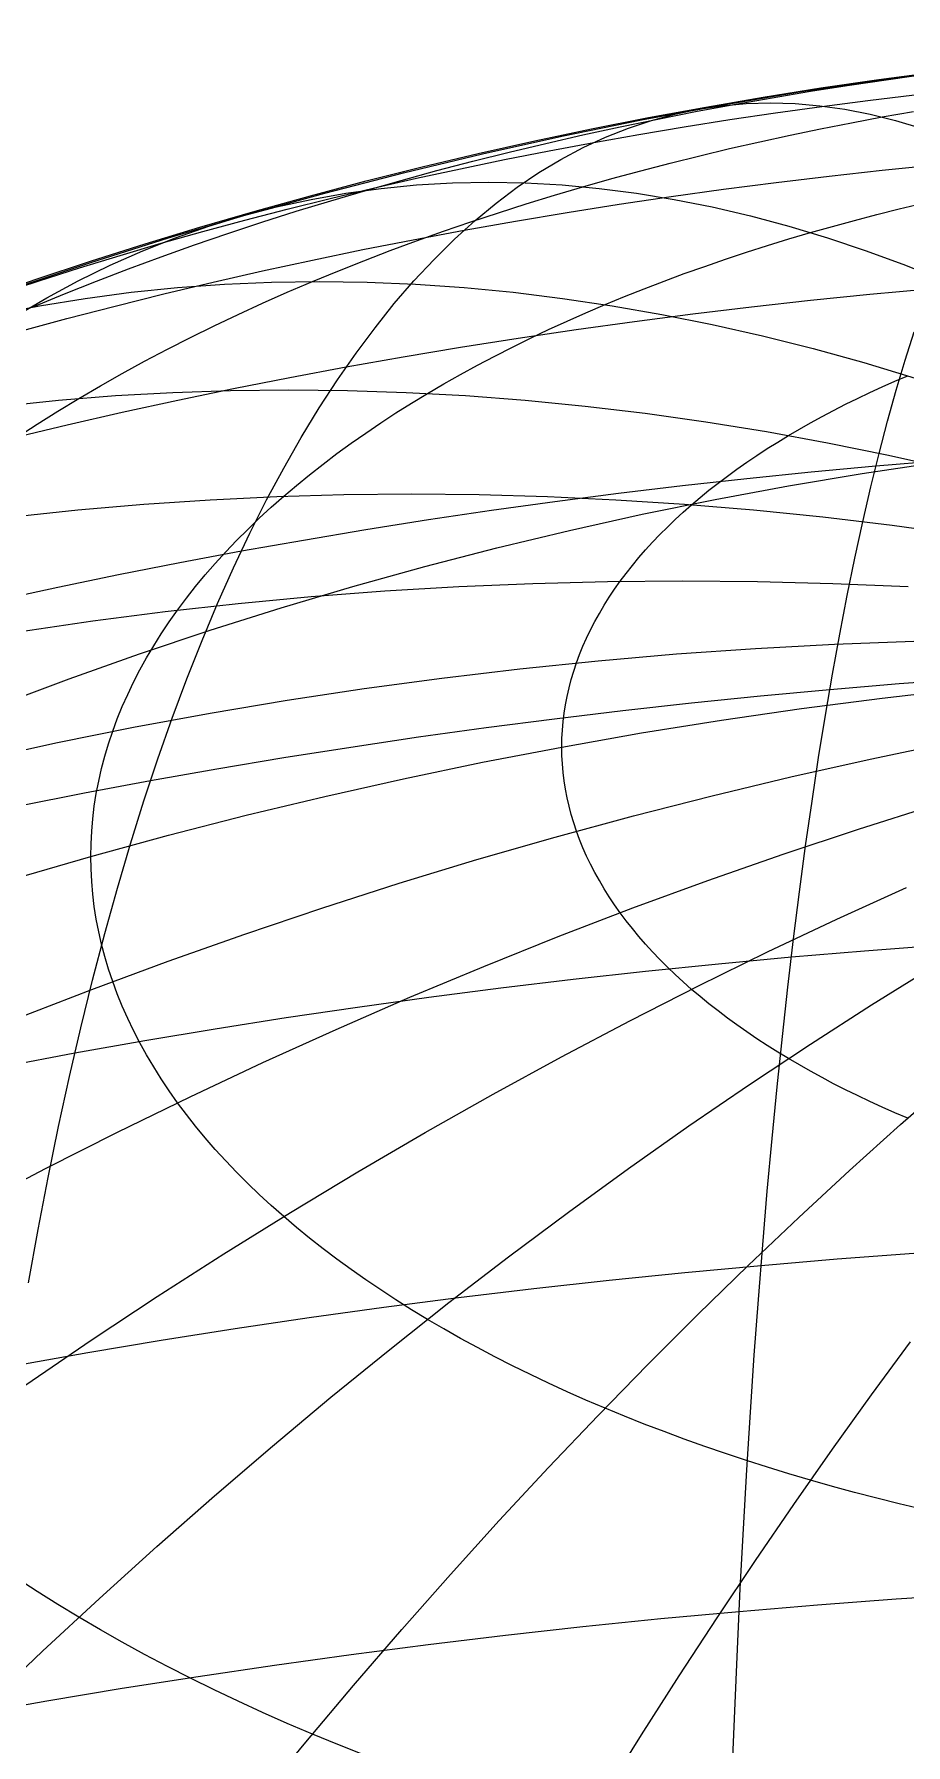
# Model space of a CAD drawing. Header units: millimetres. Extents: x -85 to 85, y -85 to 85.
# Drawn here: x -27.3 to -11.4, y 53.81 to 85 of the extents above; entities that cross this region are included whole.
import ezdxf

# ---------------------------------------------------------------- set-up
doc = ezdxf.new("R2010")
doc.units = ezdxf.units.MM
for name, color, linetype in [('CUT_OUTER', 1, 'Continuous'), ('ENGRAVE', 7, 'Continuous'), ('ENGRAVE_FINE', 8, 'Continuous')]:
    doc.layers.add(name, color=color, linetype=linetype)

msp = doc.modelspace()

# ---------------------------------------------------------------- linework, layer by layer
at = {"layer": 'CUT_OUTER'}
msp.add_circle((0, 0), 85, dxfattribs=at)
at = {"layer": 'ENGRAVE'}
msp.add_lwpolyline([(-27.6733, 80.3691), (-26.2664, 80.8398), (-24.8516, 81.2859), (-23.4292, 81.7072), (-21.9996, 82.1037), (-20.5634, 82.4751), (-19.1208, 82.8215), (-17.6725, 83.1425), (-16.2188, 83.4383), (-14.7601, 83.7087), (-13.2969, 83.9535), (-11.8297, 84.1728), (-10.3589, 84.3664)], dxfattribs=at)
at = {"layer": 'ENGRAVE_FINE'}
for points in [[(-27.3185, 80.0284), (-26.7461, 80.2644), (-26.1656, 80.4952), (-25.5771, 80.721), (-24.9809, 80.9416), (-24.377, 81.157), (-23.7657, 81.367), (-23.1472, 81.5717), (-22.5216, 81.771), (-21.8891, 81.9648), (-21.25, 82.153), (-20.6044, 82.3357), (-19.9525, 82.5126), (-19.2946, 82.6839), (-18.6308, 82.8494), (-17.9613, 83.009), (-17.2863, 83.1628), (-16.6061, 83.3107), (-15.9208, 83.4527), (-15.2306, 83.5886), (-14.5359, 83.7185), (-13.8366, 83.8423), (-13.1332, 83.96), (-12.4258, 84.0715), (-11.7146, 84.1768), (-10.9998, 84.2759)], [(-27.9383, 80.2636), (-27.2111, 80.5042), (-26.4757, 80.7385), (-25.7322, 80.9663), (-24.9809, 81.1876), (-24.2219, 81.4023), (-23.4556, 81.6103), (-22.6822, 81.8116), (-21.9018, 82.0061), (-21.1147, 82.1938), (-20.3213, 82.3747), (-19.5216, 82.5485), (-18.716, 82.7154), (-17.9047, 82.8751), (-17.0879, 83.0278), (-16.266, 83.1734), (-15.439, 83.3117), (-14.6074, 83.4428), (-13.7713, 83.5666), (-12.9311, 83.6832), (-12.0868, 83.7923), (-11.2389, 83.8941)], [(-27.6109, 77.6512), (-27.2436, 77.8906), (-26.868, 78.1267), (-26.4842, 78.3595), (-26.0923, 78.5889), (-25.6925, 78.8149), (-25.2848, 79.0373), (-24.8695, 79.2561), (-24.4465, 79.4713), (-24.0162, 79.6828), (-23.5785, 79.8905), (-23.1336, 80.0943), (-22.6817, 80.2942), (-22.2228, 80.4901), (-21.7573, 80.682), (-21.285, 80.8698), (-20.8063, 81.0535), (-20.3213, 81.233), (-19.83, 81.4082), (-19.3328, 81.5791), (-18.8296, 81.7456), (-18.3207, 81.9077), (-17.8062, 82.0653), (-17.2863, 82.2184), (-16.7611, 82.367), (-16.2309, 82.511), (-15.6956, 82.6503), (-15.1556, 82.7849), (-14.611, 82.9148), (-14.0619, 83.0399), (-13.5086, 83.1602), (-12.9511, 83.2756), (-12.3897, 83.3862), (-11.8245, 83.4919), (-11.2557, 83.5926)], [(-27.401, 62.2368), (-27.2273, 63.2053), (-27.0453, 64.1546), (-26.8551, 65.0843), (-26.6567, 65.9942), (-26.4502, 66.884), (-26.2356, 67.7535), (-26.013, 68.6023), (-25.7825, 69.4301), (-25.5442, 70.2369), (-25.298, 71.0222), (-25.0442, 71.786), (-24.7827, 72.5278), (-24.5137, 73.2476), (-24.2372, 73.945), (-23.9534, 74.6199), (-23.6622, 75.2721), (-23.3638, 75.9014), (-23.0583, 76.5075), (-22.7458, 77.0903), (-22.4264, 77.6497), (-22.1001, 78.1854), (-21.7671, 78.6973), (-21.4275, 79.1852), (-21.0813, 79.649), (-20.7287, 80.0885), (-20.3698, 80.5036), (-20.0047, 80.8942), (-19.6335, 81.2602), (-19.2564, 81.6014), (-18.8733, 81.9178), (-18.4845, 82.2092), (-18.0901, 82.4756), (-17.6902, 82.7168), (-17.2849, 82.9329), (-16.8743, 83.1236), (-16.4586, 83.2891), (-16.0378, 83.4292), (-15.6122, 83.5439), (-15.1818, 83.6331), (-14.7468, 83.6969), (-14.3073, 83.7351), (-13.8635, 83.7479), (-13.4154, 83.7351), (-12.9632, 83.6969), (-12.5071, 83.6331), (-12.0472, 83.5439), (-11.5836, 83.4292), (-11.1165, 83.2891)], [(-27.5741, 79.577), (-26.7017, 79.8138), (-25.8212, 80.043), (-24.9328, 80.2644), (-24.0369, 80.4781), (-23.1336, 80.6839), (-22.2233, 80.8819), (-21.3062, 81.0718), (-20.3826, 81.2537), (-19.4528, 81.4275), (-18.517, 81.5932), (-17.5757, 81.7507), (-16.629, 81.8999), (-15.6772, 82.0409), (-14.7206, 82.1735), (-13.7596, 82.2978), (-12.7943, 82.4137), (-11.8252, 82.5211), (-10.8525, 82.6201)], [(-27.6382, 79.8562), (-27.0705, 80.1915), (-26.4946, 80.5024), (-25.9106, 80.7888), (-25.3187, 81.0506), (-24.7191, 81.2876), (-24.112, 81.4999), (-23.4975, 81.6874), (-22.8759, 81.85), (-22.2473, 81.9877), (-21.6119, 82.1004), (-20.97, 82.1881), (-20.3216, 82.2508), (-19.6671, 82.2884), (-19.0066, 82.3009), (-18.3403, 82.2884), (-17.6684, 82.2508), (-16.9911, 82.1881), (-16.3086, 82.1004), (-15.6212, 81.9877), (-14.929, 81.85), (-14.2323, 81.6874), (-13.5312, 81.4999), (-12.826, 81.2876), (-12.1169, 81.0506), (-11.4041, 80.7888), (-10.6879, 80.5024)], [(-11.1007, 58.1066), (-11.5145, 58.2053), (-11.9247, 58.3075), (-12.3313, 58.4134), (-12.7342, 58.5227), (-13.1332, 58.6356), (-13.5282, 58.752), (-13.9191, 58.8717), (-14.3057, 58.9949), (-14.688, 59.1214), (-15.0658, 59.2512), (-15.439, 59.3843), (-15.8075, 59.5207), (-16.1712, 59.6602), (-16.53, 59.8029), (-16.8837, 59.9487), (-17.2323, 60.0976), (-17.5757, 60.2494), (-17.9137, 60.4043), (-18.2462, 60.5621), (-18.5732, 60.7227), (-18.8945, 60.8862), (-19.2101, 61.0525), (-19.5198, 61.2215), (-19.8235, 61.3932), (-20.1213, 61.5675), (-20.4129, 61.7443), (-20.6982, 61.9237), (-20.9773, 62.1056), (-21.25, 62.2898), (-21.5162, 62.4764), (-21.7759, 62.6653), (-22.0289, 62.8565), (-22.2752, 63.0498), (-22.5147, 63.2452), (-22.7474, 63.4427), (-22.9732, 63.6422), (-23.1919, 63.8436), (-23.4036, 64.047), (-23.6081, 64.2521), (-23.8055, 64.459), (-23.9956, 64.6676), (-24.1784, 64.8778), (-24.3538, 65.0895), (-24.5218, 65.3028), (-24.6824, 65.5175), (-24.8354, 65.7336), (-24.9809, 65.9509), (-25.1187, 66.1695), (-25.2489, 66.3893), (-25.3714, 66.6102), (-25.4862, 66.8321), (-25.5932, 67.055), (-25.6925, 67.2788), (-25.7839, 67.5034), (-25.8674, 67.7288), (-25.9431, 67.9548), (-26.0108, 68.1815), (-26.0707, 68.4088), (-26.1226, 68.6365), (-26.1665, 68.8647), (-26.2025, 69.0932), (-26.2304, 69.322), (-26.2504, 69.551), (-26.2624, 69.7801), (-26.2664, 70.0093), (-26.2624, 70.2385), (-26.2504, 70.4677), (-26.2304, 70.6967), (-26.2025, 70.9255), (-26.1665, 71.154), (-26.1226, 71.3821), (-26.0707, 71.6099), (-26.0108, 71.8371), (-25.9431, 72.0638), (-25.8674, 72.2899), (-25.7839, 72.5153), (-25.6925, 72.7399), (-25.5932, 72.9637), (-25.4862, 73.1865), (-25.3714, 73.4085), (-25.2489, 73.6293), (-25.1187, 73.8491), (-24.9809, 74.0677), (-24.8354, 74.2851), (-24.6824, 74.5012), (-24.5218, 74.7158), (-24.3538, 74.9291), (-24.1784, 75.1409), (-23.9956, 75.3511), (-23.8055, 75.5597), (-23.6081, 75.7665), (-23.4036, 75.9717), (-23.1919, 76.175), (-22.9732, 76.3764), (-22.7474, 76.5759), (-22.5147, 76.7734), (-22.2752, 76.9689), (-22.0289, 77.1622), (-21.7759, 77.3533), (-21.5162, 77.5422), (-21.25, 77.7288), (-20.9773, 77.9131), (-20.6982, 78.0949), (-20.4129, 78.2743), (-20.1213, 78.4512), (-19.8235, 78.6255), (-19.5198, 78.7972), (-19.2101, 78.9662), (-18.8945, 79.1324), (-18.5732, 79.2959), (-18.2462, 79.4566), (-17.9137, 79.6144), (-17.5757, 79.7692), (-17.2323, 79.9211), (-16.8837, 80.07), (-16.53, 80.2158), (-16.1712, 80.3584), (-15.8075, 80.498), (-15.439, 80.6343), (-15.0658, 80.7674), (-14.688, 80.8973), (-14.3057, 81.0238), (-13.9191, 81.1469), (-13.5282, 81.2667), (-13.1332, 81.383), (-12.7342, 81.4959), (-12.3313, 81.6053), (-11.9247, 81.7111), (-11.5145, 81.8134), (-11.1007, 81.9121)], [(-28.0245, 79.8904), (-27.2017, 80.0494), (-26.3706, 80.1841), (-25.5314, 80.2943), (-24.6845, 80.3801), (-23.83, 80.4413), (-22.9683, 80.4781), (-22.0996, 80.4904), (-21.2242, 80.4781), (-20.3423, 80.4413), (-19.4542, 80.3801), (-18.5602, 80.2943), (-17.6606, 80.1841), (-16.7555, 80.0494), (-15.8454, 79.8904), (-14.9304, 79.7071), (-14.0108, 79.4994), (-13.0871, 79.2675), (-12.1593, 79.0115), (-11.2278, 78.7315)], [(-27.6907, 77.6433), (-26.6957, 77.8807), (-25.6925, 78.1093), (-24.6814, 78.3291), (-23.6629, 78.54), (-22.6371, 78.742), (-21.6045, 78.9351), (-20.5653, 79.1191), (-19.5198, 79.294), (-18.4683, 79.4597), (-17.4113, 79.6163), (-16.3489, 79.7636), (-15.2816, 79.9016), (-14.2096, 80.0303), (-13.1332, 80.1496), (-12.0529, 80.2595), (-10.9689, 80.36)], [(-14.5628, 53.2902), (-14.5186, 54.4306), (-14.47, 55.5544), (-14.417, 56.6613), (-14.3596, 57.7509), (-14.2978, 58.823), (-14.2316, 59.8771), (-14.1611, 60.913), (-14.0863, 61.9303), (-14.0073, 62.9288), (-13.9239, 63.9081), (-13.8363, 64.8679), (-13.7445, 65.808), (-13.6485, 66.728), (-13.5484, 67.6277), (-13.4441, 68.5068), (-13.3357, 69.365), (-13.2233, 70.2021), (-13.1068, 71.0178), (-12.9863, 71.8119), (-12.8619, 72.5841), (-12.7336, 73.3342), (-12.6014, 74.0619), (-12.4653, 74.7671), (-12.3255, 75.4496), (-12.1819, 76.109), (-12.0346, 76.7452), (-11.8836, 77.3581), (-11.729, 77.9474), (-11.5709, 78.513), (-11.4092, 79.0547), (-11.244, 79.5722)], [(-11.3597, 65.2346), (-11.5942, 65.3348), (-11.8252, 65.4369), (-12.0526, 65.5411), (-12.2763, 65.6473), (-12.4963, 65.7554), (-12.7125, 65.8654), (-12.9248, 65.9773), (-13.1332, 66.091), (-13.3376, 66.2065), (-13.5379, 66.3237), (-13.7341, 66.4427), (-13.9261, 66.5634), (-14.1139, 66.6858), (-14.2973, 66.8097), (-14.4765, 66.9353), (-14.6512, 67.0624), (-14.8214, 67.191), (-14.9871, 67.3211), (-15.1483, 67.4526), (-15.3048, 67.5854), (-15.4567, 67.7197), (-15.6039, 67.8552), (-15.7463, 67.992), (-15.8839, 68.13), (-16.0167, 68.2692), (-16.1446, 68.4095), (-16.2676, 68.551), (-16.3857, 68.6934), (-16.4987, 68.8369), (-16.6067, 68.9814), (-16.7097, 69.1268), (-16.8075, 69.273), (-16.9003, 69.4201), (-16.9879, 69.568), (-17.0703, 69.7166), (-17.1475, 69.8659), (-17.2195, 70.0158), (-17.2863, 70.1664), (-17.3478, 70.3175), (-17.404, 70.4692), (-17.4549, 70.6213), (-17.5005, 70.7738), (-17.5408, 70.9267), (-17.5757, 71.0799), (-17.6052, 71.2334), (-17.6294, 71.3872), (-17.6483, 71.5411), (-17.6617, 71.6952), (-17.6698, 71.8493), (-17.6725, 72.0036), (-17.6698, 72.1578), (-17.6617, 72.3119), (-17.6483, 72.466), (-17.6294, 72.6199), (-17.6052, 72.7737), (-17.5757, 72.9272), (-17.5408, 73.0804), (-17.5005, 73.2333), (-17.4549, 73.3859), (-17.404, 73.538), (-17.3478, 73.6896), (-17.2863, 73.8407), (-17.2195, 73.9913), (-17.1475, 74.1412), (-17.0703, 74.2905), (-16.9879, 74.4392), (-16.9003, 74.587), (-16.8075, 74.7341), (-16.7097, 74.8804), (-16.6067, 75.0257), (-16.4987, 75.1702), (-16.3857, 75.3137), (-16.2676, 75.4562), (-16.1446, 75.5976), (-16.0167, 75.7379), (-15.8839, 75.8771), (-15.7463, 76.0151), (-15.6039, 76.1519), (-15.4567, 76.2875), (-15.3048, 76.4217), (-15.1483, 76.5546), (-14.9871, 76.6861), (-14.8214, 76.8161), (-14.6512, 76.9447), (-14.4765, 77.0718), (-14.2973, 77.1974), (-14.1139, 77.3213), (-13.9261, 77.4437), (-13.7341, 77.5644), (-13.5379, 77.6834), (-13.3376, 77.8007), (-13.1332, 77.9162), (-12.9248, 78.0299), (-12.7125, 78.1417), (-12.4963, 78.2517), (-12.2763, 78.3598), (-12.0526, 78.466), (-11.8252, 78.5702), (-11.5942, 78.6724), (-11.3597, 78.7725)], [(-27.8891, 78.219), (-26.858, 78.3266), (-25.8187, 78.4102), (-24.7715, 78.47), (-23.7168, 78.5059), (-22.6548, 78.5178), (-21.586, 78.5059), (-20.5106, 78.47), (-19.4289, 78.4102), (-18.3413, 78.3266), (-17.2482, 78.219), (-16.1497, 78.0877), (-15.0464, 77.9326), (-13.9385, 77.7537), (-12.8263, 77.5511), (-11.7102, 77.325), (-10.5906, 77.0752)], [(-27.9698, 74.6788), (-26.8692, 74.9181), (-25.7604, 75.1477), (-24.6437, 75.3676), (-23.5195, 75.5778), (-22.3882, 75.7781), (-21.25, 75.9685), (-20.1054, 76.149), (-18.9546, 76.3194), (-17.7981, 76.4798), (-16.6361, 76.63), (-15.4691, 76.7701), (-14.2973, 76.9), (-13.1213, 77.0196), (-11.9412, 77.129), (-10.7574, 77.228)], [(-27.9348, 72.7727), (-26.6605, 73.2491), (-25.3781, 73.7033), (-24.0879, 74.135), (-22.7904, 74.5441), (-21.486, 74.9305), (-20.175, 75.294), (-18.8578, 75.6347), (-17.535, 75.9523), (-16.2067, 76.2467), (-14.8736, 76.5179), (-13.5359, 76.7659), (-12.1941, 76.9904), (-10.8486, 77.1915)], [(-27.9348, 72.7727), (-26.6605, 73.2491), (-25.3781, 73.7033), (-24.0879, 74.135), (-22.7904, 74.5441), (-21.486, 74.9305), (-20.175, 75.294), (-18.8578, 75.6347), (-17.535, 75.9523), (-16.2067, 76.2467), (-14.8736, 76.5179), (-13.5359, 76.7659), (-12.1941, 76.9904), (-10.8486, 77.1915)], [(-27.6972, 76.1982), (-26.5027, 76.3264), (-25.3001, 76.4313), (-24.0898, 76.513), (-22.8721, 76.5713), (-21.6475, 76.6063), (-20.4163, 76.618), (-19.1789, 76.6063), (-17.9357, 76.5713), (-16.6869, 76.513), (-15.4331, 76.4313), (-14.1746, 76.3264), (-12.9118, 76.1982), (-11.645, 76.0469), (-10.3747, 75.8723)], [(-27.5414, 74.1098), (-26.2287, 74.3034), (-24.908, 74.4743), (-23.5797, 74.6226), (-22.2442, 74.7481), (-20.902, 74.8508), (-19.5534, 74.9308), (-18.1989, 74.9879), (-16.8388, 75.0222), (-15.4735, 75.0336), (-14.1036, 75.0222), (-12.7294, 74.9879), (-11.3512, 74.9308)], [(-28.2523, 71.7836), (-26.8728, 72.085), (-25.4851, 72.3645), (-24.0897, 72.6219), (-22.6869, 72.8572), (-21.2772, 73.0703), (-19.861, 73.2612), (-18.4388, 73.4297), (-17.011, 73.5759), (-15.5779, 73.6997), (-14.1402, 73.801), (-12.6981, 73.8798), (-11.2522, 73.9361)], [(-27.6733, 69.6017), (-26.2664, 70.0093), (-24.8516, 70.3957), (-23.4292, 70.7605), (-21.9996, 71.1039), (-20.5634, 71.4256), (-19.1208, 71.7255), (-17.6725, 72.0036), (-16.2188, 72.2597), (-14.7601, 72.4938), (-13.2969, 72.7059), (-11.8297, 72.8958), (-10.3589, 73.0635)], [(-27.5756, 70.9321), (-26.3802, 71.1675), (-25.1768, 71.3925), (-23.9658, 71.6069), (-22.7474, 71.8107), (-21.5221, 72.0039), (-20.2903, 72.1864), (-19.0522, 72.358), (-17.8084, 72.5189), (-16.5591, 72.6688), (-15.3048, 72.8079), (-14.0459, 72.9359), (-12.7826, 73.053), (-11.5155, 73.159), (-10.2448, 73.254)], [(-27.6323, 67.0497), (-26.2491, 67.5852), (-24.8578, 68.1), (-23.459, 68.5942), (-22.0531, 69.0674), (-20.6404, 69.5196), (-19.2215, 69.9506), (-17.7966, 70.3603), (-16.3664, 70.7486), (-14.9312, 71.1153), (-13.4914, 71.4603), (-12.0476, 71.7836), (-10.6, 72.085)], [(-28.4026, 63.6321), (-27.0954, 64.3163), (-25.7799, 64.981), (-24.4566, 65.6259), (-23.1258, 66.2507), (-21.788, 66.8554), (-20.4436, 67.4398), (-19.0929, 68.0035), (-17.7364, 68.5466), (-16.3745, 69.0688), (-15.0076, 69.5699), (-13.6362, 70.0499), (-12.2606, 70.5085), (-10.8812, 70.9457)], [(-27.4539, 60.3758), (-26.2577, 61.1898), (-25.0535, 61.9852), (-23.8417, 62.7618), (-22.6226, 63.5192), (-21.3966, 64.2572), (-20.1641, 64.9757), (-18.9255, 65.6744), (-17.6811, 66.3531), (-16.4313, 67.0116), (-15.1765, 67.6496), (-13.9171, 68.2671), (-12.6534, 68.8638), (-11.3859, 69.4395)], [(-27.8278, 66.1877), (-26.5583, 66.425), (-25.2808, 66.6512), (-23.9956, 66.8662), (-22.7031, 67.0699), (-21.4036, 67.2624), (-20.0977, 67.4435), (-18.7856, 67.6132), (-17.4678, 67.7713), (-16.1446, 67.918), (-14.8166, 68.0531), (-13.484, 68.1766), (-12.1473, 68.2884), (-10.807, 68.3886)], [(-28.1751, 54.5431), (-27.1463, 55.5205), (-26.1093, 56.481), (-25.0643, 57.4243), (-24.0116, 58.3501), (-22.9517, 59.2582), (-21.8847, 60.1481), (-20.8111, 61.0198), (-19.7311, 61.8729), (-18.6452, 62.7071), (-17.5535, 63.5223), (-16.4565, 64.318), (-15.3545, 65.0942), (-14.2479, 65.8506), (-13.1368, 66.5869), (-12.0218, 67.3029), (-10.9031, 67.9984)], [(-23.2127, 52.8064), (-22.3459, 53.8586), (-21.4724, 54.8943), (-20.5923, 55.9133), (-19.7059, 56.9153), (-18.8135, 57.8999), (-17.9154, 58.8669), (-17.0119, 59.816), (-16.1031, 60.7469), (-15.1895, 61.6592), (-14.2712, 62.5528), (-13.3486, 63.4273), (-12.4219, 64.2825), (-11.4915, 65.1181), (-10.5575, 65.9339)], [(-27.6488, 60.7297), (-26.3189, 60.9652), (-24.9809, 61.189), (-23.6353, 61.4012), (-22.2825, 61.6015), (-20.9229, 61.79), (-19.5569, 61.9667), (-18.185, 62.1314), (-16.8075, 62.284), (-15.425, 62.4247), (-14.0377, 62.5532), (-12.6461, 62.6697), (-11.2507, 62.7739)], [(-16.9026, 52.902), (-16.2195, 53.9942), (-15.5314, 55.07), (-14.8386, 56.1291), (-14.1413, 57.171), (-13.4397, 58.1955), (-12.734, 59.2023), (-12.0244, 60.1911), (-11.3111, 61.1615)], [(-21.285, 53.6263), (-21.7573, 53.8141), (-22.2228, 54.006), (-22.6817, 54.2019), (-23.1336, 54.4018), (-23.5785, 54.6056), (-24.0162, 54.8133), (-24.4465, 55.0248), (-24.8695, 55.24), (-25.2848, 55.4588), (-25.6925, 55.6813), (-26.0923, 55.9072), (-26.4842, 56.1366), (-26.868, 56.3694), (-27.2436, 56.6055), (-27.6109, 56.8449)], [(-28.4364, 54.369), (-27.0686, 54.6112), (-25.6925, 54.8415), (-24.3085, 55.0596), (-22.9172, 55.2657), (-21.5189, 55.4596), (-20.114, 55.6413), (-18.703, 55.8106), (-17.2863, 55.9677), (-15.8643, 56.1123), (-14.4376, 56.2445), (-13.0064, 56.3643), (-11.5712, 56.4715), (-10.1325, 56.5662)]]:
    msp.add_lwpolyline(points, dxfattribs=at)

doc.saveas('drawing.dxf')
